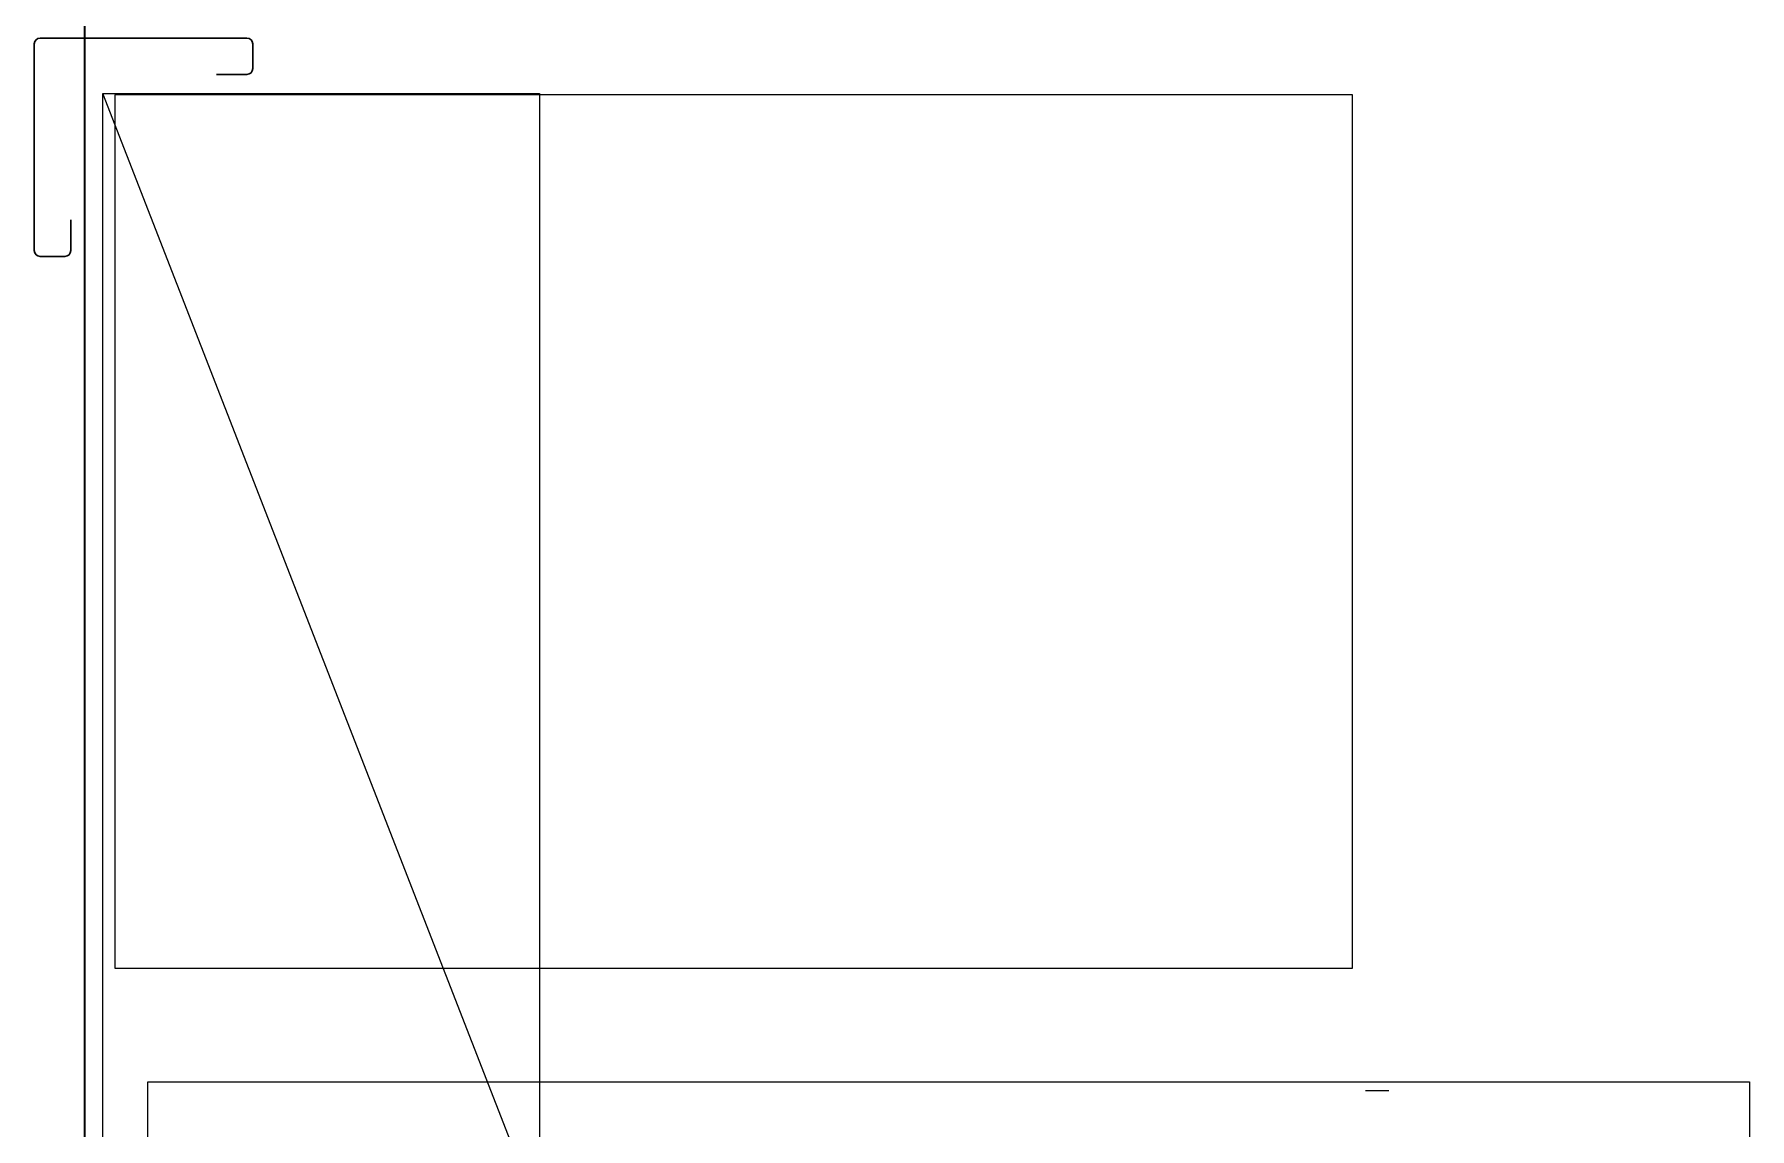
# Model space of a CAD drawing. Header units: millimetres. Extents: x 2162 to 93478, y -2737 to 52379.
# Drawn here: x 45187 to 46365, y 8116 to 8868 of the extents above; entities that cross this region are included whole.
import ezdxf

# ---------------------------------------------------------------- set-up
doc = ezdxf.new("R2010")
doc.units = ezdxf.units.MM
for name, color, linetype, lineweight in [('Columns', 5, 'Continuous', 30), ('Equipment', 4, 'Continuous', 9), ('Wall', 5, 'Continuous', 9)]:
    doc.layers.add(name, color=color, linetype=linetype, lineweight=lineweight)

# ---------------------------------------------------------------- blocks, each defined once
blk = doc.blocks.new('kolumn')
at = {"color": 0, "ltscale": 100}
for p, q in [((4, 0), (146, 0)), ((0, -4), (0, -146)), ((150, -4), (150, -21)), ((146, -25), (125, -25)), ((25, -146), (25, -125)), ((4, -150), (21, -150))]:
    blk.add_line(p, q, dxfattribs=at)
for centre, start, end in [((4, -4), 90, 180), ((146, -4), 0, 90), ((146, -21), 270, 0), ((4, -146), 180, 270), ((21, -146), 270, 0)]:
    blk.add_arc(centre, 4, start, end, dxfattribs=at)
blk = doc.blocks.new('equipment 0533')
at = {"color": 0}
blk.add_line((834, 1478), (850, 1478), dxfattribs=at)

msp = doc.modelspace()

# ---------------------------------------------------------------- linework, layer by layer
at = {"layer": 'Equipment'}
msp.add_line((45527.5, 8073.9), (45234.5, 8826.9), dxfattribs=at)
for points in [[(45534.5, 8026.9), (45234.5, 8026.9), (45234.5, 8826.9), (45534.5, 8826.9)], [(45242.7, 8226.1), (46092.7, 8226.1), (46092.7, 8826.1), (45242.7, 8826.1)], [(46365.4, 6610.1), (45265.4, 6610.1), (45265.4, 8148.1), (46365.4, 8148.1)]]:
    msp.add_lwpolyline(points, close=True, dxfattribs=at)
at = {"layer": 'Wall', "lineweight": 35}
msp.add_line((45222.1, 2865.1), (45222.1, 10890.1), dxfattribs=at)

# ---------------------------------------------------------------- block references
at = {"layer": 'Columns'}
msp.add_blockref('kolumn', (45187.5, 8865.1), dxfattribs=at)
at = {"layer": 'Equipment'}
msp.add_blockref('equipment 0533', (45267.7, 6664.1), dxfattribs=at)

doc.saveas('drawing.dxf')
